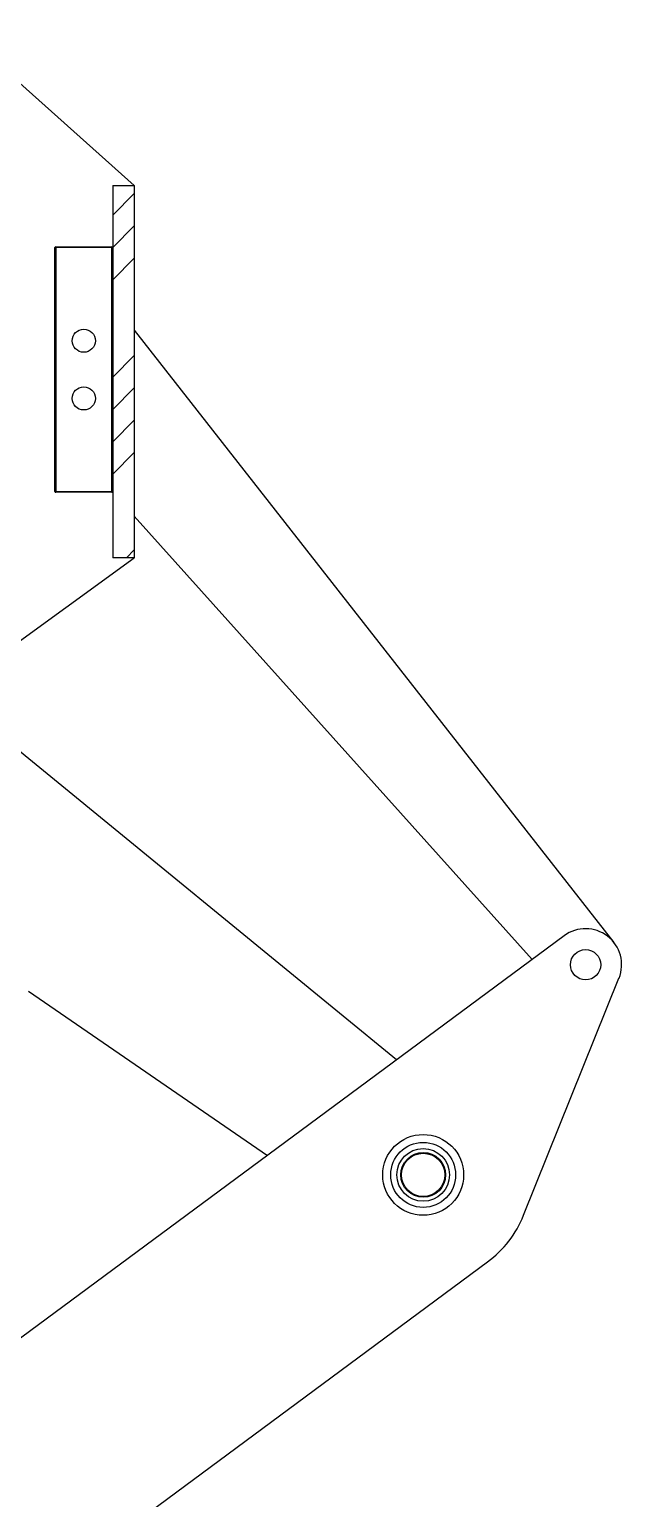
# Model space of a CAD drawing. Header units: millimetres. Extents: x 15 to 1192, y 5 to 836.
# Drawn here: x 702.7 to 784.8, y 208.6 to 412.2 of the extents above; entities that cross this region are included whole.
import ezdxf

# ---------------------------------------------------------------- set-up
doc = ezdxf.new("R2010")
doc.units = ezdxf.units.MM

msp = doc.modelspace()

# ---------------------------------------------------------------- hatches: boundary and pattern name
at = {"linetype": 'Continuous', "lineweight": 18}
h = msp.add_hatch(dxfattribs=at)
h.set_pattern_fill('ANSI34', style=0)
h.paths.add_polyline_path([(717.26, 390.57), (714.26, 390.57), (714.26, 338.99), (717.26, 338.99)], flags=0)

# ---------------------------------------------------------------- linework, layer by layer
at = {"color": 7, "linetype": 'Continuous', "lineweight": 25}
for p, q in [((717.26, 390.57), (693.01, 412.21)), ((714.26, 390.57), (714.26, 338.99)), ((714.26, 390.57), (717.26, 390.57)), ((717.26, 390.57), (717.26, 338.99)), ((706.26, 348.17), (706.26, 381.97)), ((706.36, 381.97), (706.26, 381.97)), ((706.36, 381.97), (706.36, 382.07)), ((706.36, 382.07), (714.16, 382.07)), ((706.36, 381.97), (706.36, 348.17)), ((714.16, 381.97), (706.36, 381.97)), ((714.16, 381.97), (714.16, 382.07)), ((714.16, 348.17), (714.16, 381.97)), ((714.16, 381.97), (714.26, 381.97)), ((717.26, 370.53), (783.74, 285.67)), ((706.26, 348.17), (706.36, 348.17)), ((706.36, 348.07), (706.36, 348.17)), ((706.36, 348.17), (714.16, 348.17)), ((714.16, 348.07), (714.16, 348.17)), ((714.26, 348.17), (714.16, 348.17)), ((714.16, 348.07), (706.36, 348.07)), ((772.41, 283.33), (717.26, 344.75)), ((662.23, 299.11), (717.26, 338.99)), ((717.26, 338.99), (714.26, 338.99)), ((753.62, 269.41), (691.44, 320.28)), ((776.83, 286.6), (748.38, 265.53)), ((771.22, 247.87), (784.44, 280.72)), ((702.58, 278.92), (735.71, 256.16)), ((748.38, 265.53), (637.4, 183.48)), ((655.23, 159.35), (766.22, 241.41))]:
    msp.add_line(p, q, dxfattribs=at)
for centre, radius in [((710.26, 369.07), 1.6), ((710.26, 361.07), 1.6), ((779.81, 282.59), 2.1), ((757.3, 253.47), 5.6), ((757.3, 253.47), 4.5), ((757.3, 253.47), 3.65), ((757.3, 253.47), 3.1), ((757.3, 253.47), 3)]:
    msp.add_circle(centre, radius, dxfattribs=at)
for centre, radius, start, end in [((706.36, 381.97), 0.1, 90, 180), ((714.16, 381.97), 0.1, 0, 90), ((706.36, 348.17), 0.1, 180, 270), ((714.16, 348.17), 0.1, 270, 0), ((779.81, 282.59), 5, 338.0691, 126.5335), ((757.3, 253.47), 15, 306.4759, 338.0691)]:
    msp.add_arc(centre, radius, start, end, dxfattribs=at)

doc.saveas('drawing.dxf')
